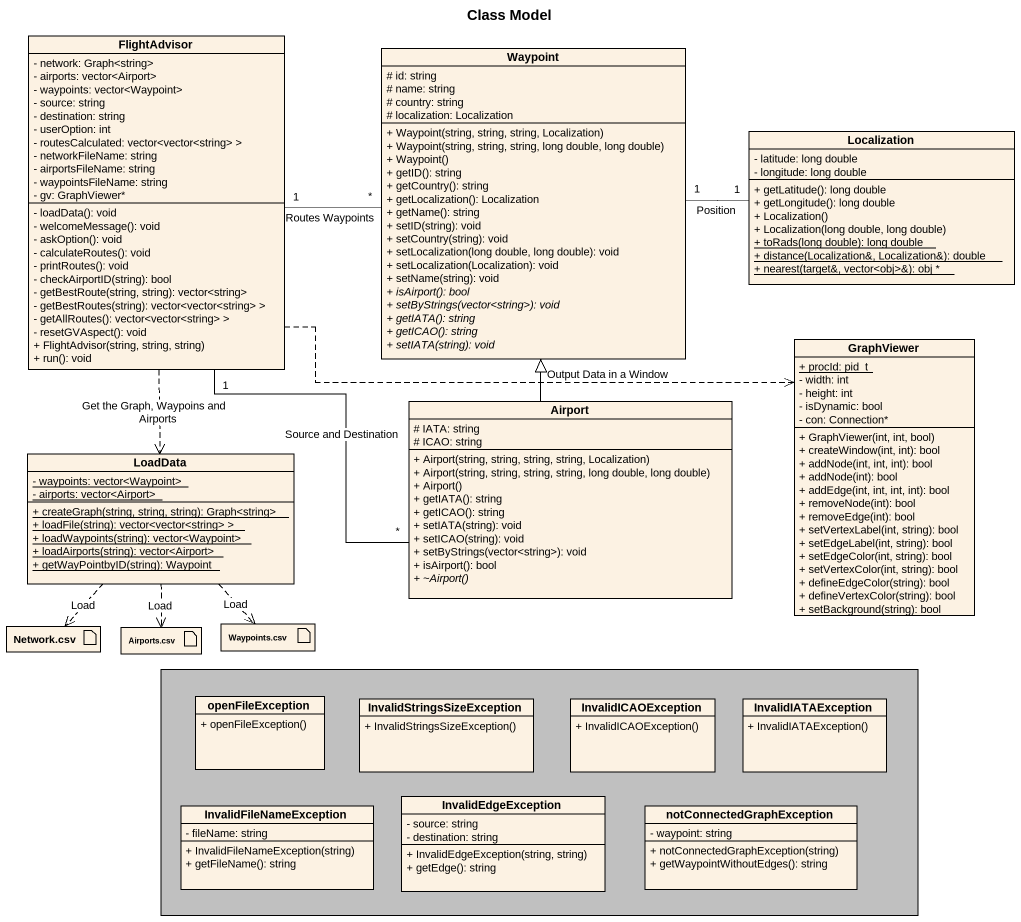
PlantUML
@startuml
title Class Model
allowmixing
hide circle
hide empty members
skinparam classAttributeIconSize 0
class FlightAdvisor {
  - network: Graph<string>
  - airports: vector<Airport>
  - waypoints: vector<Waypoint>
  - source: string
  - destination: string
  - userOption: int
  - routesCalculated: vector<vector<string> >
  - networkFileName: string
  - airportsFileName: string
  - waypointsFileName: string
  - gv: GraphViewer*
  - loadData(): void
  - welcomeMessage(): void
  - askOption(): void
  - calculateRoutes(): void
  - printRoutes(): void
  - checkAirportID(string): bool
  - getBestRoute(string, string): vector<string>
  - getBestRoutes(string): vector<vector<string> >
  - getAllRoutes(): vector<vector<string> >
  - resetGVAspect(): void
  + FlightAdvisor(string, string, string)
  + run(): void
}
class Waypoint {
  # id: string
  # name: string
  # country: string
  # localization: Localization
  + Waypoint(string, string, string, Localization)
  + Waypoint(string, string, string, long double, long double)
  + Waypoint()
  + getID(): string
  + getCountry(): string
  + getLocalization(): Localization
  + getName(): string
  + setID(string): void
  + setCountry(string): void
  + setLocalization(long double, long double): void
  + setLocalization(Localization): void
  + setName(string): void
  {abstract} + isAirport(): bool
  {abstract} + setByStrings(vector<string>): void
  {abstract} + getIATA(): string
  {abstract} + getICAO(): string
  {abstract} + setIATA(string): void
}
class Localization {
  - latitude: long double
  - longitude: long double
  + getLatitude(): long double
  + getLongitude(): long double
  + Localization()
  + Localization(long double, long double)
  {static} + toRads(long double): long double
  {static} + distance(Localization&, Localization&): double
  {static} + nearest(target&, vector<obj>&): obj *
}
class GraphViewer {
  {static} + procId: pid_t
  - width: int
  - height: int
  - isDynamic: bool
  - con: Connection*
  + GraphViewer(int, int, bool)
  + createWindow(int, int): bool
  + addNode(int, int, int): bool
  + addNode(int): bool
  + addEdge(int, int, int, int): bool
  + removeNode(int): bool
  + removeEdge(int): bool
  + setVertexLabel(int, string): bool
  + setEdgeLabel(int, string): bool
  + setEdgeColor(int, string): bool
  + setVertexColor(int, string): bool
  + defineEdgeColor(string): bool
  + defineVertexColor(string): bool
  + setBackground(string): bool
}
class Airport {
  # IATA: string
  # ICAO: string
  + Airport(string, string, string, string, Localization)
  + Airport(string, string, string, string, long double, long double)
  + Airport()
  + getIATA(): string
  + getICAO(): string
  + setIATA(string): void
  + setICAO(string): void
  + setByStrings(vector<string>): void
  + isAirport(): bool
  {abstract} + ~Airport()
}
class LoadData {
  {static} - waypoints: vector<Waypoint>
  {static} - airports: vector<Airport>
  {static} + createGraph(string, string, string): Graph<string>
  {static} + loadFile(string): vector<vector<string> >
  {static} + loadWaypoints(string): vector<Waypoint>
  {static} + loadAirports(string): vector<Airport>
  {static} + getWayPointbyID(string): Waypoint
}
artifact "Network.csv" as Network_csv
artifact "Airports.csv" as Airports_csv
artifact "Waypoints.csv" as Waypoints_csv
rectangle " " as rectangle1 #C0C0C0 {
  class openFileException {
    + openFileException()
  }
  class InvalidStringsSizeException {
    + InvalidStringsSizeException()
  }
  class InvalidICAOException {
    + InvalidICAOException()
  }
  class InvalidIATAException {
    + InvalidIATAException()
  }
  class InvalidEdgeException {
    - source: string
    - destination: string
    + InvalidEdgeException(string, string)
    + getEdge(): string
  }
  class InvalidFileNameException {
    - fileName: string
    + InvalidFileNameException(string)
    + getFileName(): string
  }
  class notConnectedGraphException {
    - waypoint: string
    + notConnectedGraphException(string)
    + getWaypointWithoutEdges(): string
  }
}
FlightAdvisor "1" -right- "*" Waypoint : Routes Waypoints
FlightAdvisor .right.> GraphViewer : Output Data in a Window
FlightAdvisor "1" -- "*" Airport : Source and Destination
FlightAdvisor ..> LoadData : Get the Graph, Waypoins and Airports
Waypoint "1" -right- "1" Localization : Position
Airport -up-|> Waypoint
LoadData ..> Network_csv : Load
LoadData ..> Airports_csv : Load
LoadData ..> Waypoints_csv : Load
@enduml
